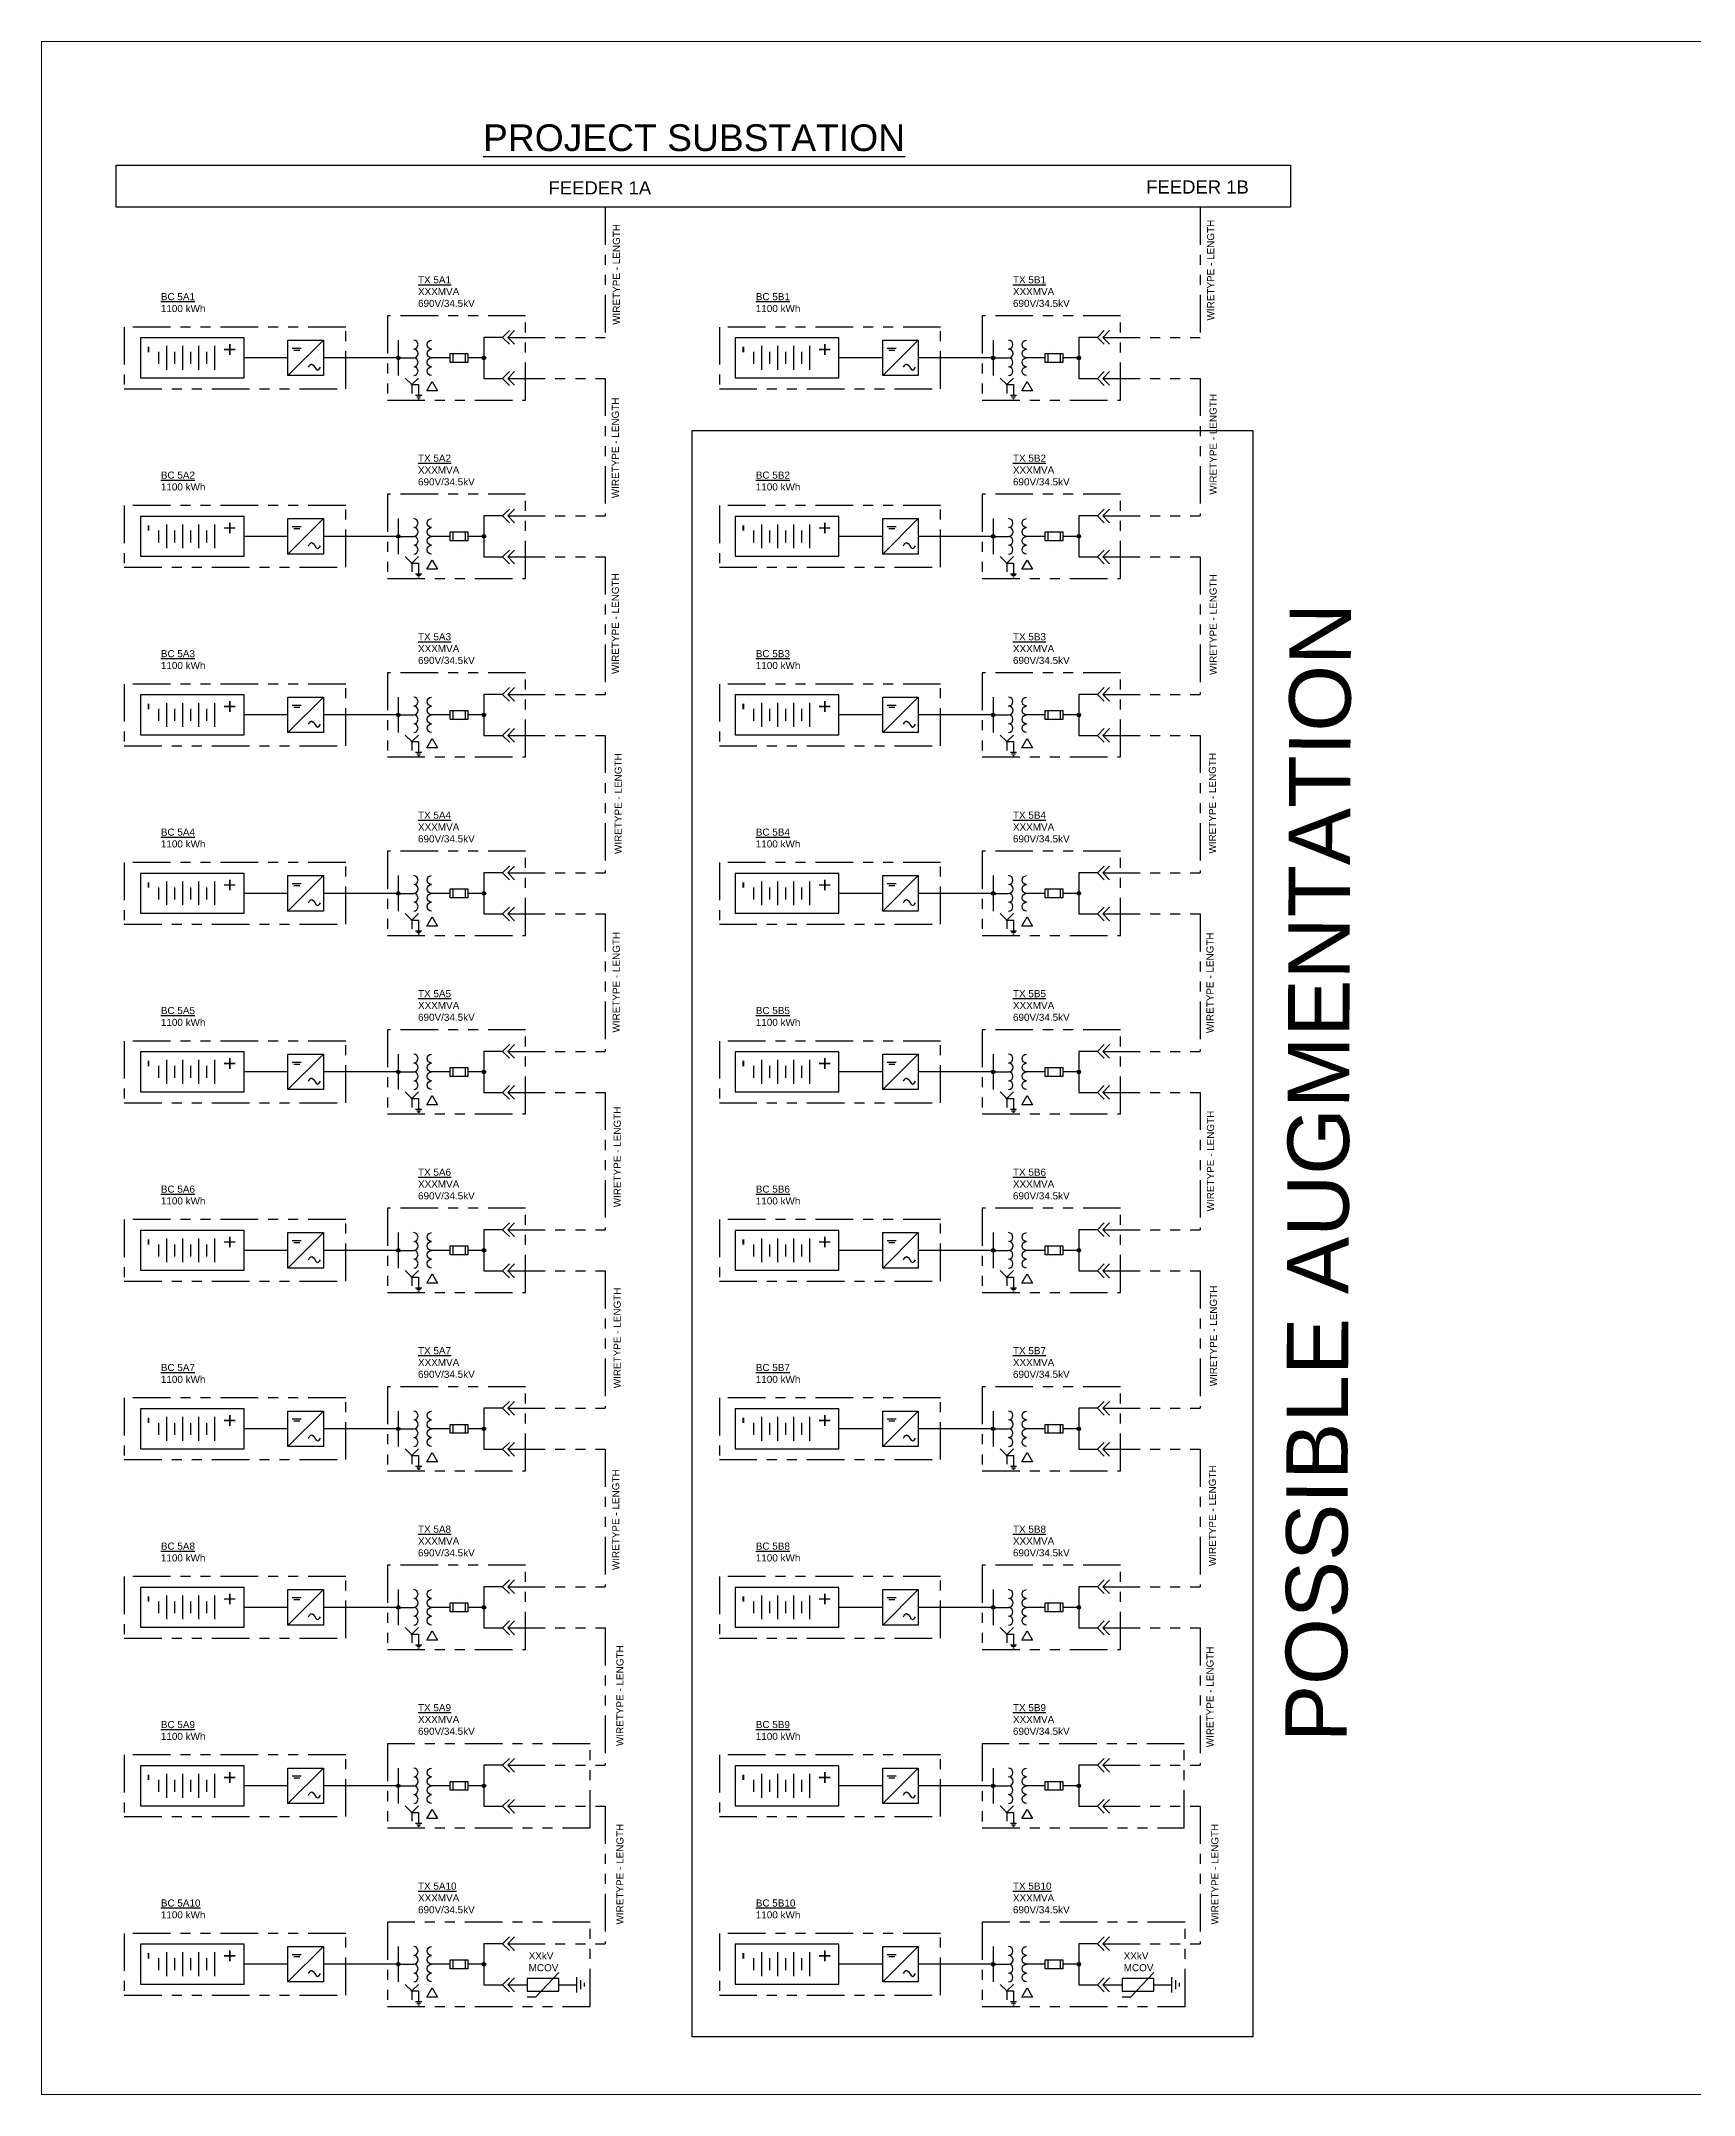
# Paper-space layout 'BESS SLD pg 3' of a CAD drawing. Extents: x -11.8 to 21.2, y -7 to 13.5.
# Drawn here: x -11.81 to 4.7, y -7 to 13.51 of the extents above; entities that cross this region are included whole.
import ezdxf
from ezdxf.enums import TextEntityAlignment as Align

# ---------------------------------------------------------------- set-up
doc = ezdxf.new("R2010")
doc.units = 0
doc.header["$MEASUREMENT"] = 0
doc.linetypes.add('PHANTOM4', pattern=[0.6875, 0.3125, 0.0625, -0.0625, 0.0625, -0.0625, 0.0625, -0.0625])
for name, color, linetype in [('E-HVMV-EQUP', 91, 'Continuous'), ('E-LV-EQUP', 211, 'Continuous'), ('E-OL-CDCTR', 31, 'Continuous'), ('E-OL-EQUP', 91, 'Continuous'), ('E-SYMB', 1, 'Continuous'), ('G-ANNO-TEXT', 1, 'Continuous'), ('G-ANNO-TTBL', 1, 'Continuous')]:
    doc.layers.add(name, color=color, linetype=linetype)
doc.styles.add('NEI-A', font='arial.ttf')
doc.styles.get("Standard").update_dxf_attribs({"font": 'arial.ttf'})

# ---------------------------------------------------------------- blocks, each defined once
blk = doc.blocks.new('*U33')
at = {"layer": 'E-LV-EQUP', "color": 0}
for points in [[(-0.075, 0), (0.075, 0)], [(-0.075, -0.1), (0.075, -0.1)], [(-0.0375, -0.05), (0.0375, -0.05)], [(-0.075, -0.2), (0.075, -0.2)], [(-0.0375, -0.15), (0.0375, -0.15)], [(-0.0375, -0.25), (0.0375, -0.25)], [(-0.075, -0.3), (0.075, -0.3)], [(-0.0375, -0.35), (0.0375, -0.35)]]:
    blk.add_lwpolyline(points, dxfattribs=at)
blk = doc.blocks.new('*U82')
blk.add_lwpolyline([(-0.281, 0.413), (0.281, 0.413), (0.281, -1.049), (-0.281, -1.049)], close=True)
at = {"xscale": 2.25, "yscale": 2.25, "zscale": 2.25}
blk.add_blockref('*U33', (0, 0), dxfattribs=at)
at = {"style": 'NEI-A'}
for s, p in [('+', (0.118, 0.216)), ('-', (0.118, -0.909))]:
    blk.add_text(s, height=0.225, dxfattribs=at).set_placement(p, align=Align.MIDDLE_CENTER)
at = {"layer": 'G-ANNO-TEXT', "lineweight": 30, "flags": 104}
blk.add_attdef('1-LINE_BESS_INFORMATION', text='', height=0.225, dxfattribs=at).set_placement((0.394, -0.337), align=Align.MIDDLE_LEFT)
blk = doc.blocks.new('CONNECTION')
h = blk.add_hatch(color=0)
edge = h.paths.add_edge_path()
edge.add_arc((0, 0), 0.025, 0, 360)
at = {"color": 0}
blk.add_circle((0, 0), 0.025, dxfattribs=at)
blk = doc.blocks.new('1-LINE - FUSE')
at = {"layer": 'Defpoints', "color": 2}
for p, q in [((-0.113, 0.125), (-0.113, 0.125)), ((0.113, 0.125), (0.113, 0.125))]:
    blk.add_line(p, q, dxfattribs=at)
at = {"layer": 'E-HVMV-EQUP', "color": 0}
for p, q in [((-0.062, 0.212), (0.063, 0.212)), ((-0.062, 0.038), (0.063, 0.038))]:
    blk.add_line(p, q, dxfattribs=at)
blk.add_lwpolyline([(0.063, 0), (-0.062, 0), (-0.062, 0.25), (0.063, 0.25)], close=True, dxfattribs=at)
blk = doc.blocks.new('*U57')
at = {"layer": 'E-HVMV-EQUP', "color": 0}
for points in [[(0.25, 0, -0.96927), (0.125, 0, -0.96927), (0, 0, -0.987011), (-0.125, 0, -0.96927), (-0.25, 0)], [(0.25, -0.25, 0.96927), (0.125, -0.25, 0.96927), (0, -0.25, 0.987011), (-0.125, -0.25, 0.96927), (-0.25, -0.25)]]:
    blk.add_lwpolyline(points, format="xyb", dxfattribs=at)
blk = doc.blocks.new('*U51')
at = {"layer": 'G-ANNO-TEXT'}
blk.add_lwpolyline([(0.075, 0.13), (0.15, 0), (0, 0)], close=True, dxfattribs=at)
blk = doc.blocks.new('SCHEMATIC - CONNECTION DOT')
h = blk.add_hatch(color=0)
edge = h.paths.add_edge_path()
edge.add_arc((0, 0), 0.025, 0, 360)
at = {"color": 0}
blk.add_circle((0, 0), 0.025, dxfattribs=at)
blk = doc.blocks.new('*U47')
at = {"color": 0}
for points in [[(0, 0), (0, -0.204)], [(-0.06, -0.204), (0.06, -0.204)], [(-0.036, -0.234), (0.036, -0.234)], [(-0.015, -0.263), (0.015, -0.263)]]:
    blk.add_lwpolyline(points, dxfattribs=at)
blk = doc.blocks.new('*U56')
at = {"layer": 'G-ANNO-TEXT'}
for q in [(0.093, 0.093), (0.094, 0)]:
    blk.add_line((0, 0), q, dxfattribs=at)
blk.add_lwpolyline([(-0.093, 0.093), (0, 0), (0, -0.124)], dxfattribs=at)
blk.add_circle((0, 0), 0.00678, dxfattribs=at)
at = {"layer": 'G-ANNO-TEXT', "xscale": 0.7346515356066922, "yscale": 0.7346515356066922, "zscale": 0.7346515356066922}
blk.add_blockref('*U47', (0.094, 0), dxfattribs=at)
blk = doc.blocks.new('*U81')
at = {"color": 0}
for p, q in [((-0.25, -0.5), (0.25, 0)), ((-0.188, -0.111), (-0.062, -0.111)), ((-0.168, -0.139), (-0.082, -0.139))]:
    blk.add_line(p, q, dxfattribs=at)
blk.add_lwpolyline([(0.25, -0.5), (-0.25, -0.5), (-0.25, 0), (0.25, 0)], close=True, dxfattribs=at)
blk.add_spline([(0.039, -0.382), (0.085, -0.336), (0.172, -0.422), (0.211, -0.382)], degree=3, dxfattribs=at)
blk = doc.blocks.new('*U30')
at = {"color": 0}
for points in [[(0, 0), (0, -0.144)], [(-0.06, -0.144), (0.06, -0.144)], [(-0.036, -0.174), (0.036, -0.174)], [(-0.015, -0.203), (0.015, -0.203)]]:
    blk.add_lwpolyline(points, dxfattribs=at)
blk = doc.blocks.new('*U53')
at = {"color": 0}
for p in [(0, 0), (0.25, 0)]:
    blk.add_point(p, dxfattribs=at)
at = {"layer": 'Defpoints', "color": 2}
for p, q in [((0.226, 0.146), (0.226, 0.146)), ((0.226, -0.146), (0.226, -0.146)), ((0.503, 0), (0.503, 0))]:
    blk.add_line(p, q, dxfattribs=at)
at = {"layer": 'E-HVMV-EQUP', "color": 0}
blk.add_lwpolyline([(0, -0.096), (0.069, -0.096), (0.25, 0.096)], dxfattribs=at)
blk.add_lwpolyline([(0, 0.05), (0, -0.05), (0.25, -0.05), (0.25, 0.05)], close=True, dxfattribs=at)
at = {"rotation": 90.00000000000077}
blk.add_blockref('*U30', (0.25, 0), dxfattribs=at)

psp = doc.layouts.new('BESS SLD pg 3')

# ---------------------------------------------------------------- linework, layer by layer
at = {"color": 240, "true_color": 0xed1f24}
for points in [[(-11.054, 12.265), (0.671, 12.265), (0.671, 11.845), (-11.054, 11.845)], [(-5.302, 9.615), (0.295, 9.615), (0.295, -6.426), (-5.302, -6.426)]]:
    psp.add_lwpolyline(points, close=True, dxfattribs=at)
at = {"layer": 'E-OL-CDCTR'}
for p, q in [((-8.238, 10.518), (-8.238, 10.164)), ((-2.297, 10.518), (-2.297, 10.164)), ((-8.238, 10.341), (-8.986, 10.341)), ((-8.238, 10.341), (-8.084, 10.341)), ((-7.383, 10.341), (-7.544, 10.341)), ((-2.297, 10.341), (-3.045, 10.341)), ((-2.297, 10.341), (-2.143, 10.341)), ((-1.442, 10.341), (-1.602, 10.341)), ((-8.238, 8.736), (-8.238, 8.382)), ((-2.297, 8.736), (-2.297, 8.382)), ((-8.238, 8.559), (-8.986, 8.559)), ((-8.238, 8.559), (-8.084, 8.559)), ((-7.383, 8.559), (-7.544, 8.559)), ((-2.297, 8.559), (-3.045, 8.559)), ((-2.297, 8.559), (-2.143, 8.559)), ((-1.442, 8.559), (-1.602, 8.559)), ((-8.238, 6.776), (-8.986, 6.776)), ((-8.238, 6.953), (-8.238, 6.599)), ((-8.238, 6.776), (-8.084, 6.776)), ((-7.383, 6.776), (-7.544, 6.776)), ((-2.297, 6.776), (-3.045, 6.776)), ((-2.297, 6.953), (-2.297, 6.599)), ((-2.297, 6.776), (-2.143, 6.776)), ((-1.442, 6.776), (-1.602, 6.776)), ((-8.238, 5.171), (-8.238, 4.817)), ((-2.297, 5.171), (-2.297, 4.817)), ((-8.238, 4.994), (-8.986, 4.994)), ((-8.238, 4.994), (-8.084, 4.994)), ((-7.383, 4.994), (-7.544, 4.994)), ((-2.297, 4.994), (-3.045, 4.994)), ((-2.297, 4.994), (-2.143, 4.994)), ((-1.442, 4.994), (-1.602, 4.994)), ((-8.238, 3.388), (-8.238, 3.034)), ((-2.297, 3.388), (-2.297, 3.034)), ((-8.238, 3.211), (-8.986, 3.211)), ((-8.238, 3.211), (-8.084, 3.211)), ((-7.383, 3.211), (-7.544, 3.211)), ((-2.297, 3.211), (-3.045, 3.211)), ((-2.297, 3.211), (-2.143, 3.211)), ((-1.442, 3.211), (-1.602, 3.211)), ((-8.238, 1.606), (-8.238, 1.252)), ((-2.297, 1.606), (-2.297, 1.252)), ((-8.238, 1.429), (-8.986, 1.429)), ((-8.238, 1.429), (-8.084, 1.429)), ((-7.383, 1.429), (-7.544, 1.429)), ((-2.297, 1.429), (-3.045, 1.429)), ((-2.297, 1.429), (-2.143, 1.429)), ((-1.442, 1.429), (-1.602, 1.429)), ((-8.238, -0.176), (-8.238, -0.53)), ((-2.297, -0.176), (-2.297, -0.53)), ((-8.238, -0.353), (-8.986, -0.353)), ((-8.238, -0.353), (-8.084, -0.353)), ((-7.383, -0.353), (-7.544, -0.353)), ((-2.297, -0.353), (-3.045, -0.353)), ((-2.297, -0.353), (-2.143, -0.353)), ((-1.442, -0.353), (-1.602, -0.353)), ((-8.238, -1.959), (-8.238, -2.313)), ((-2.297, -1.959), (-2.297, -2.313)), ((-8.238, -2.136), (-8.986, -2.136)), ((-8.238, -2.136), (-8.084, -2.136)), ((-7.383, -2.136), (-7.544, -2.136)), ((-2.297, -2.136), (-3.045, -2.136)), ((-2.297, -2.136), (-2.143, -2.136)), ((-1.442, -2.136), (-1.602, -2.136)), ((-8.238, -3.741), (-8.238, -4.095)), ((-2.297, -3.741), (-2.297, -4.095)), ((-8.238, -3.918), (-8.986, -3.918)), ((-8.238, -3.918), (-8.084, -3.918)), ((-7.383, -3.918), (-7.544, -3.918)), ((-2.297, -3.918), (-3.045, -3.918)), ((-2.297, -3.918), (-2.143, -3.918)), ((-1.442, -3.918), (-1.602, -3.918)), ((-8.238, -5.523), (-8.238, -5.877)), ((-2.297, -5.523), (-2.297, -5.877)), ((-8.238, -5.7), (-8.986, -5.7)), ((-8.238, -5.7), (-8.084, -5.7)), ((-7.383, -5.7), (-7.544, -5.7)), ((-2.297, -5.7), (-3.045, -5.7)), ((-2.297, -5.7), (-2.143, -5.7)), ((-1.442, -5.7), (-1.602, -5.7))]:
    psp.add_line(p, q, dxfattribs=at)
for points in [[(-7.197, 10.546), (-7.383, 10.546), (-7.383, 10.136), (-7.197, 10.136)], [(-7.129, 10.614), (-7.197, 10.546), (-7.129, 10.477)], [(-7.077, 10.614), (-7.145, 10.546), (-7.077, 10.478)], [(-1.256, 10.546), (-1.442, 10.546), (-1.442, 10.136), (-1.256, 10.136)], [(-1.188, 10.614), (-1.256, 10.546), (-1.188, 10.477)], [(-1.136, 10.614), (-1.204, 10.546), (-1.136, 10.478)], [(-7.721, 10.341), (-7.907, 10.341)], [(-1.779, 10.341), (-1.966, 10.341)], [(-7.129, 10.204), (-7.197, 10.136), (-7.129, 10.067)], [(-7.077, 10.204), (-7.145, 10.136), (-7.077, 10.068)], [(-1.188, 10.204), (-1.256, 10.136), (-1.188, 10.067)], [(-1.136, 10.204), (-1.204, 10.136), (-1.136, 10.068)], [(-7.129, 8.832), (-7.197, 8.763), (-7.129, 8.695)], [(-7.077, 8.832), (-7.145, 8.763), (-7.077, 8.695)], [(-1.188, 8.832), (-1.256, 8.763), (-1.188, 8.695)], [(-1.136, 8.832), (-1.204, 8.763), (-1.136, 8.695)], [(-7.197, 8.763), (-7.383, 8.763), (-7.383, 8.354), (-7.197, 8.354)], [(-1.256, 8.763), (-1.442, 8.763), (-1.442, 8.354), (-1.256, 8.354)], [(-7.721, 8.559), (-7.907, 8.559)], [(-7.129, 8.422), (-7.197, 8.354), (-7.129, 8.285)], [(-7.077, 8.422), (-7.145, 8.354), (-7.077, 8.285)], [(-1.779, 8.559), (-1.966, 8.559)], [(-1.188, 8.422), (-1.256, 8.354), (-1.188, 8.285)], [(-1.136, 8.422), (-1.204, 8.354), (-1.136, 8.285)], [(-7.197, 6.981), (-7.383, 6.981), (-7.383, 6.571), (-7.197, 6.571)], [(-7.129, 7.05), (-7.197, 6.981), (-7.129, 6.913)], [(-7.077, 7.05), (-7.145, 6.981), (-7.077, 6.913)], [(-1.256, 6.981), (-1.442, 6.981), (-1.442, 6.571), (-1.256, 6.571)], [(-1.188, 7.05), (-1.256, 6.981), (-1.188, 6.913)], [(-1.136, 7.05), (-1.204, 6.981), (-1.136, 6.913)], [(-7.721, 6.776), (-7.907, 6.776)], [(-1.779, 6.776), (-1.966, 6.776)], [(-7.129, 6.64), (-7.197, 6.571), (-7.129, 6.503)], [(-7.077, 6.64), (-7.145, 6.571), (-7.077, 6.503)], [(-1.188, 6.64), (-1.256, 6.571), (-1.188, 6.503)], [(-1.136, 6.64), (-1.204, 6.571), (-1.136, 6.503)], [(-7.197, 5.199), (-7.383, 5.199), (-7.383, 4.789), (-7.197, 4.789)], [(-7.129, 5.267), (-7.197, 5.199), (-7.129, 5.13)], [(-7.077, 5.267), (-7.145, 5.199), (-7.077, 5.13)], [(-1.256, 5.199), (-1.442, 5.199), (-1.442, 4.789), (-1.256, 4.789)], [(-1.188, 5.267), (-1.256, 5.199), (-1.188, 5.13)], [(-1.136, 5.267), (-1.204, 5.199), (-1.136, 5.13)], [(-7.721, 4.994), (-7.907, 4.994)], [(-1.779, 4.994), (-1.966, 4.994)], [(-7.129, 4.857), (-7.197, 4.789), (-7.129, 4.72)], [(-7.077, 4.857), (-7.145, 4.789), (-7.077, 4.721)], [(-1.188, 4.857), (-1.256, 4.789), (-1.188, 4.72)], [(-1.136, 4.857), (-1.204, 4.789), (-1.136, 4.721)], [(-7.197, 3.416), (-7.383, 3.416), (-7.383, 3.006), (-7.197, 3.006)], [(-7.129, 3.485), (-7.197, 3.416), (-7.129, 3.348)], [(-7.077, 3.485), (-7.145, 3.416), (-7.077, 3.348)], [(-1.256, 3.416), (-1.442, 3.416), (-1.442, 3.006), (-1.256, 3.006)], [(-1.188, 3.485), (-1.256, 3.416), (-1.188, 3.348)], [(-1.136, 3.485), (-1.204, 3.416), (-1.136, 3.348)], [(-7.721, 3.211), (-7.907, 3.211)], [(-1.779, 3.211), (-1.966, 3.211)], [(-7.129, 3.075), (-7.197, 3.006), (-7.129, 2.938)], [(-7.077, 3.075), (-7.145, 3.006), (-7.077, 2.938)], [(-1.188, 3.075), (-1.256, 3.006), (-1.188, 2.938)], [(-1.136, 3.075), (-1.204, 3.006), (-1.136, 2.938)], [(-7.129, 1.703), (-7.197, 1.634), (-7.129, 1.566)], [(-7.077, 1.703), (-7.145, 1.634), (-7.077, 1.566)], [(-1.188, 1.703), (-1.256, 1.634), (-1.188, 1.566)], [(-1.136, 1.703), (-1.204, 1.634), (-1.136, 1.566)], [(-7.197, 1.634), (-7.383, 1.634), (-7.383, 1.224), (-7.197, 1.224)], [(-1.256, 1.634), (-1.442, 1.634), (-1.442, 1.224), (-1.256, 1.224)], [(-7.721, 1.429), (-7.907, 1.429)], [(-7.129, 1.293), (-7.197, 1.224), (-7.129, 1.156)], [(-7.077, 1.293), (-7.145, 1.224), (-7.077, 1.156)], [(-1.779, 1.429), (-1.966, 1.429)], [(-1.188, 1.293), (-1.256, 1.224), (-1.188, 1.156)], [(-1.136, 1.293), (-1.204, 1.224), (-1.136, 1.156)], [(-7.197, -0.148), (-7.383, -0.148), (-7.383, -0.558), (-7.197, -0.558)], [(-7.129, -0.08), (-7.197, -0.148), (-7.129, -0.217)], [(-7.077, -0.08), (-7.145, -0.148), (-7.077, -0.217)], [(-1.256, -0.148), (-1.442, -0.148), (-1.442, -0.558), (-1.256, -0.558)], [(-1.188, -0.08), (-1.256, -0.148), (-1.188, -0.217)], [(-1.136, -0.08), (-1.204, -0.148), (-1.136, -0.217)], [(-7.721, -0.353), (-7.907, -0.353)], [(-1.779, -0.353), (-1.966, -0.353)], [(-7.129, -0.49), (-7.197, -0.558), (-7.129, -0.627)], [(-7.077, -0.49), (-7.145, -0.558), (-7.077, -0.627)], [(-1.188, -0.49), (-1.256, -0.558), (-1.188, -0.627)], [(-1.136, -0.49), (-1.204, -0.558), (-1.136, -0.627)], [(-7.197, -1.931), (-7.383, -1.931), (-7.383, -2.341), (-7.197, -2.341)], [(-7.129, -1.862), (-7.197, -1.931), (-7.129, -1.999)], [(-7.077, -1.862), (-7.145, -1.931), (-7.077, -1.999)], [(-1.256, -1.931), (-1.442, -1.931), (-1.442, -2.341), (-1.256, -2.341)], [(-1.188, -1.862), (-1.256, -1.931), (-1.188, -1.999)], [(-1.136, -1.862), (-1.204, -1.931), (-1.136, -1.999)], [(-7.721, -2.136), (-7.907, -2.136)], [(-1.779, -2.136), (-1.966, -2.136)], [(-7.129, -2.272), (-7.197, -2.341), (-7.129, -2.409)], [(-7.077, -2.272), (-7.145, -2.341), (-7.077, -2.409)], [(-1.188, -2.272), (-1.256, -2.341), (-1.188, -2.409)], [(-1.136, -2.272), (-1.204, -2.341), (-1.136, -2.409)], [(-7.129, -3.645), (-7.197, -3.713), (-7.129, -3.782)], [(-7.077, -3.645), (-7.145, -3.713), (-7.077, -3.781)], [(-1.188, -3.645), (-1.256, -3.713), (-1.188, -3.782)], [(-1.136, -3.645), (-1.204, -3.713), (-1.136, -3.781)], [(-7.197, -3.713), (-7.383, -3.713), (-7.383, -4.123), (-7.197, -4.123)], [(-1.256, -3.713), (-1.442, -3.713), (-1.442, -4.123), (-1.256, -4.123)], [(-7.721, -3.918), (-7.907, -3.918)], [(-7.129, -4.054), (-7.197, -4.123), (-7.129, -4.191)], [(-7.077, -4.054), (-7.145, -4.123), (-7.077, -4.191)], [(-1.779, -3.918), (-1.966, -3.918)], [(-1.188, -4.054), (-1.256, -4.123), (-1.188, -4.191)], [(-1.136, -4.054), (-1.204, -4.123), (-1.136, -4.191)], [(-7.197, -5.495), (-7.383, -5.495), (-7.383, -5.905), (-7.197, -5.905)], [(-7.129, -5.427), (-7.197, -5.495), (-7.129, -5.564)], [(-7.077, -5.427), (-7.145, -5.495), (-7.077, -5.564)], [(-1.256, -5.495), (-1.442, -5.495), (-1.442, -5.905), (-1.256, -5.905)], [(-1.188, -5.427), (-1.256, -5.495), (-1.188, -5.564)], [(-1.136, -5.427), (-1.204, -5.495), (-1.136, -5.564)], [(-7.721, -5.7), (-7.907, -5.7)], [(-1.779, -5.7), (-1.966, -5.7)], [(-7.129, -5.837), (-7.197, -5.905), (-7.129, -5.974)], [(-7.077, -5.837), (-7.145, -5.905), (-7.077, -5.974)], [(-1.188, -5.837), (-1.256, -5.905), (-1.188, -5.974)], [(-1.136, -5.837), (-1.204, -5.905), (-1.136, -5.974)]]:
    psp.add_lwpolyline(points, dxfattribs=at)
at = {"layer": 'E-OL-EQUP', "linetype": 'PHANTOM4'}
for p, q in [((-6.173, 11.845), (-6.173, 10.546)), ((-0.232, 11.845), (-0.232, 10.546)), ((-7.145, 10.546), (-6.173, 10.546)), ((-1.204, 10.546), (-0.232, 10.546)), ((-7.145, 10.136), (-6.173, 10.136)), ((-6.173, 10.136), (-6.173, 8.763)), ((-1.204, 10.136), (-0.232, 10.136)), ((-0.232, 10.136), (-0.232, 8.763)), ((-7.145, 8.763), (-6.173, 8.763)), ((-1.204, 8.763), (-0.232, 8.763)), ((-7.145, 8.354), (-6.173, 8.354)), ((-6.173, 8.354), (-6.173, 6.981)), ((-1.204, 8.354), (-0.232, 8.354)), ((-0.232, 8.354), (-0.232, 6.981)), ((-7.145, 6.981), (-6.173, 6.981)), ((-1.204, 6.981), (-0.232, 6.981)), ((-7.145, 6.571), (-6.173, 6.571)), ((-6.173, 6.571), (-6.173, 5.199)), ((-1.204, 6.571), (-0.232, 6.571)), ((-0.232, 6.571), (-0.232, 5.199)), ((-7.145, 5.199), (-6.173, 5.199)), ((-1.204, 5.199), (-0.232, 5.199)), ((-7.145, 4.789), (-6.173, 4.789)), ((-6.173, 4.789), (-6.173, 3.416)), ((-1.204, 4.789), (-0.232, 4.789)), ((-0.232, 4.789), (-0.232, 3.416)), ((-7.145, 3.416), (-6.173, 3.416)), ((-1.204, 3.416), (-0.232, 3.416)), ((-7.145, 3.006), (-6.173, 3.006)), ((-6.173, 3.006), (-6.173, 1.634)), ((-1.204, 3.006), (-0.232, 3.006)), ((-0.232, 3.006), (-0.232, 1.634)), ((-7.145, 1.634), (-6.173, 1.634)), ((-1.204, 1.634), (-0.232, 1.634)), ((-7.145, 1.224), (-6.173, 1.224)), ((-6.173, 1.224), (-6.173, -0.148)), ((-1.204, 1.224), (-0.232, 1.224)), ((-0.232, 1.224), (-0.232, -0.148)), ((-7.145, -0.148), (-6.173, -0.148)), ((-1.204, -0.148), (-0.232, -0.148)), ((-7.145, -0.558), (-6.173, -0.558)), ((-6.173, -0.558), (-6.173, -1.931)), ((-1.204, -0.558), (-0.232, -0.558)), ((-0.232, -0.558), (-0.232, -1.931)), ((-7.145, -1.931), (-6.173, -1.931)), ((-1.204, -1.931), (-0.232, -1.931)), ((-7.145, -2.341), (-6.173, -2.341)), ((-6.173, -2.341), (-6.173, -3.713)), ((-1.204, -2.341), (-0.232, -2.341)), ((-0.232, -2.341), (-0.232, -3.713)), ((-7.145, -3.713), (-6.173, -3.713)), ((-1.204, -3.713), (-0.232, -3.713)), ((-7.145, -4.123), (-6.173, -4.123)), ((-6.173, -4.123), (-6.173, -5.495)), ((-1.204, -4.123), (-0.232, -4.123)), ((-0.232, -4.123), (-0.232, -5.495)), ((-7.145, -5.495), (-6.173, -5.495)), ((-1.204, -5.495), (-0.232, -5.495)), ((-7.145, -5.905), (-6.95, -5.905)), ((-1.204, -5.905), (-1.009, -5.905))]:
    psp.add_line(p, q, dxfattribs=at)
at = {"layer": 'E-OL-EQUP'}
for p, q in [((-9.34, 10.341), (-9.778, 10.341)), ((-3.399, 10.341), (-3.837, 10.341)), ((-9.34, 8.559), (-9.778, 8.559)), ((-3.399, 8.559), (-3.837, 8.559)), ((-9.34, 6.776), (-9.778, 6.776)), ((-3.399, 6.776), (-3.837, 6.776)), ((-9.34, 4.994), (-9.778, 4.994)), ((-3.399, 4.994), (-3.837, 4.994)), ((-9.34, 3.211), (-9.778, 3.211)), ((-3.399, 3.211), (-3.837, 3.211)), ((-9.34, 1.429), (-9.778, 1.429)), ((-3.399, 1.429), (-3.837, 1.429)), ((-9.34, -0.353), (-9.778, -0.353)), ((-3.399, -0.353), (-3.837, -0.353)), ((-9.34, -2.136), (-9.778, -2.136)), ((-3.399, -2.136), (-3.837, -2.136)), ((-9.34, -3.918), (-9.778, -3.918)), ((-3.399, -3.918), (-3.837, -3.918)), ((-9.34, -5.7), (-9.778, -5.7)), ((-3.399, -5.7), (-3.837, -5.7))]:
    psp.add_line(p, q, dxfattribs=at)
at = {"layer": 'E-OL-EQUP', "linetype": 'PHANTOM4'}
for points in [[(-8.347, 10.761), (-8.347, 9.92), (-6.966, 9.92), (-6.966, 10.761)], [(-2.406, 10.761), (-2.406, 9.92), (-1.025, 9.92), (-1.025, 10.761)], [(-10.974, 10.649), (-10.974, 10.033), (-8.763, 10.033), (-8.763, 10.649)], [(-5.032, 10.649), (-5.032, 10.033), (-2.822, 10.033), (-2.822, 10.649)], [(-10.974, 8.867), (-10.974, 8.251), (-8.763, 8.251), (-8.763, 8.867)], [(-8.347, 8.979), (-8.347, 8.138), (-6.966, 8.138), (-6.966, 8.979)], [(-5.032, 8.867), (-5.032, 8.251), (-2.822, 8.251), (-2.822, 8.867)], [(-2.406, 8.979), (-2.406, 8.138), (-1.025, 8.138), (-1.025, 8.979)], [(-8.347, 7.197), (-8.347, 6.356), (-6.966, 6.356), (-6.966, 7.197)], [(-2.406, 7.197), (-2.406, 6.356), (-1.025, 6.356), (-1.025, 7.197)], [(-10.974, 7.084), (-10.974, 6.468), (-8.763, 6.468), (-8.763, 7.084)], [(-5.032, 7.084), (-5.032, 6.468), (-2.822, 6.468), (-2.822, 7.084)], [(-8.347, 5.414), (-8.347, 4.573), (-6.966, 4.573), (-6.966, 5.414)], [(-2.406, 5.414), (-2.406, 4.573), (-1.025, 4.573), (-1.025, 5.414)], [(-10.974, 5.302), (-10.974, 4.686), (-8.763, 4.686), (-8.763, 5.302)], [(-5.032, 5.302), (-5.032, 4.686), (-2.822, 4.686), (-2.822, 5.302)], [(-10.974, 3.519), (-10.974, 2.903), (-8.763, 2.903), (-8.763, 3.519)], [(-8.347, 3.632), (-8.347, 2.791), (-6.966, 2.791), (-6.966, 3.632)], [(-5.032, 3.519), (-5.032, 2.903), (-2.822, 2.903), (-2.822, 3.519)], [(-2.406, 3.632), (-2.406, 2.791), (-1.025, 2.791), (-1.025, 3.632)], [(-8.347, 1.85), (-8.347, 1.009), (-6.966, 1.009), (-6.966, 1.85)], [(-2.406, 1.85), (-2.406, 1.009), (-1.025, 1.009), (-1.025, 1.85)], [(-10.974, 1.737), (-10.974, 1.121), (-8.763, 1.121), (-8.763, 1.737)], [(-5.032, 1.737), (-5.032, 1.121), (-2.822, 1.121), (-2.822, 1.737)], [(-8.347, 0.067), (-8.347, -0.774), (-6.966, -0.774), (-6.966, 0.067)], [(-2.406, 0.067), (-2.406, -0.774), (-1.025, -0.774), (-1.025, 0.067)], [(-10.974, -0.045), (-10.974, -0.661), (-8.763, -0.661), (-8.763, -0.045)], [(-5.032, -0.045), (-5.032, -0.661), (-2.822, -0.661), (-2.822, -0.045)], [(-10.974, -1.828), (-10.974, -2.444), (-8.763, -2.444), (-8.763, -1.828)], [(-8.347, -1.715), (-8.347, -2.556), (-6.966, -2.556), (-6.966, -1.715)], [(-5.032, -1.828), (-5.032, -2.444), (-2.822, -2.444), (-2.822, -1.828)], [(-2.406, -1.715), (-2.406, -2.556), (-1.025, -2.556), (-1.025, -1.715)], [(-10.974, -3.61), (-10.974, -4.226), (-8.763, -4.226), (-8.763, -3.61)], [(-8.347, -3.498), (-8.347, -4.338), (-6.323, -4.338), (-6.323, -3.498)], [(-5.032, -3.61), (-5.032, -4.226), (-2.822, -4.226), (-2.822, -3.61)], [(-2.406, -3.498), (-2.406, -4.338), (-0.389, -4.338), (-0.389, -3.498)], [(-8.347, -5.28), (-8.347, -6.121), (-6.323, -6.121), (-6.323, -5.28)], [(-2.406, -5.28), (-2.406, -6.121), (-0.381, -6.121), (-0.381, -5.28)], [(-10.974, -5.392), (-10.974, -6.008), (-8.763, -6.008), (-8.763, -5.392)], [(-5.032, -5.392), (-5.032, -6.008), (-2.822, -6.008), (-2.822, -5.392)]]:
    psp.add_lwpolyline(points, close=True, dxfattribs=at)
at = {"layer": 'G-ANNO-TTBL', "color": 7, "const_width": 0.01}
psp.add_lwpolyline([(-11.8, 13.5), (21.2, 13.5), (21.2, -7), (-11.8, -7)], close=True, dxfattribs=at)

# ---------------------------------------------------------------- block references
at = {"layer": 'E-OL-CDCTR', "xscale": 0.7080879103784126, "yscale": 0.7080879103784126, "zscale": 0.7080879103784126}
for p in [(-8.238, 10.341), (-2.297, 10.341), (-8.238, 8.559), (-2.297, 8.559), (-8.238, 6.776), (-2.297, 6.776), (-8.238, 4.994), (-2.297, 4.994), (-8.238, 3.211), (-2.297, 3.211), (-8.238, 1.429), (-2.297, 1.429), (-8.238, -0.353), (-2.297, -0.353), (-8.238, -2.136), (-2.297, -2.136), (-8.238, -3.918), (-2.297, -3.918), (-8.238, -5.7), (-2.297, -5.7)]:
    psp.add_blockref('SCHEMATIC - CONNECTION DOT', p, dxfattribs=at)
at = {"layer": 'E-OL-CDCTR', "xscale": 0.7080879103784126, "yscale": 0.7080879103784126, "zscale": 0.7080879103784126, "rotation": 270}
for p in [(-7.383, 10.341), (-1.442, 10.341), (-7.383, 8.559), (-1.442, 8.559), (-7.383, 6.776), (-1.442, 6.776), (-7.383, 4.994), (-1.442, 4.994), (-7.383, 3.211), (-1.442, 3.211), (-7.383, 1.429), (-1.442, 1.429), (-7.383, -0.353), (-1.442, -0.353), (-7.383, -2.136), (-1.442, -2.136), (-7.383, -3.918), (-1.442, -3.918), (-7.383, -5.7), (-1.442, -5.7)]:
    psp.add_blockref('CONNECTION', p, dxfattribs=at)
at = {"layer": 'E-OL-EQUP', "yscale": 0.7080879103784126, "zscale": 0.7080879103784126, "rotation": 270}
for name, p, xscale in [('*U82', (-10.071, 10.341), -0.7080879103784126), ('*U57', (-7.907, 10.341), 0.7080879103784126), ('*U82', (-4.13, 10.341), -0.7080879103784126), ('*U57', (-1.966, 10.341), 0.7080879103784126), ('1-LINE - FUSE', (-7.721, 10.341), 0.7080879103784126), ('1-LINE - FUSE', (-1.779, 10.341), 0.7080879103784126), ('*U82', (-10.071, 8.559), -0.7080879103784126), ('*U57', (-7.907, 8.559), 0.7080879103784126), ('1-LINE - FUSE', (-7.721, 8.559), 0.7080879103784126), ('*U82', (-4.13, 8.559), -0.7080879103784126), ('*U57', (-1.966, 8.559), 0.7080879103784126), ('1-LINE - FUSE', (-1.779, 8.559), 0.7080879103784126), ('*U82', (-10.071, 6.776), -0.7080879103784126), ('*U82', (-4.13, 6.776), -0.7080879103784126), ('*U57', (-7.907, 6.776), 0.7080879103784126), ('1-LINE - FUSE', (-7.721, 6.776), 0.7080879103784126), ('*U57', (-1.966, 6.776), 0.7080879103784126), ('1-LINE - FUSE', (-1.779, 6.776), 0.7080879103784126), ('*U82', (-10.071, 4.994), -0.7080879103784126), ('*U57', (-7.907, 4.994), 0.7080879103784126), ('*U82', (-4.13, 4.994), -0.7080879103784126), ('*U57', (-1.966, 4.994), 0.7080879103784126), ('1-LINE - FUSE', (-7.721, 4.994), 0.7080879103784126), ('1-LINE - FUSE', (-1.779, 4.994), 0.7080879103784126), ('*U82', (-10.071, 3.211), -0.7080879103784126), ('*U57', (-7.907, 3.211), 0.7080879103784126), ('1-LINE - FUSE', (-7.721, 3.211), 0.7080879103784126), ('*U82', (-4.13, 3.211), -0.7080879103784126), ('*U57', (-1.966, 3.211), 0.7080879103784126), ('1-LINE - FUSE', (-1.779, 3.211), 0.7080879103784126), ('*U82', (-10.071, 1.429), -0.7080879103784126), ('*U57', (-7.907, 1.429), 0.7080879103784126), ('1-LINE - FUSE', (-7.721, 1.429), 0.7080879103784126), ('*U82', (-4.13, 1.429), -0.7080879103784126), ('*U57', (-1.966, 1.429), 0.7080879103784126), ('1-LINE - FUSE', (-1.779, 1.429), 0.7080879103784126), ('*U82', (-10.071, -0.353), -0.7080879103784126), ('*U57', (-7.907, -0.353), 0.7080879103784126), ('*U82', (-4.13, -0.353), -0.7080879103784126), ('*U57', (-1.966, -0.353), 0.7080879103784126), ('1-LINE - FUSE', (-7.721, -0.353), 0.7080879103784126), ('1-LINE - FUSE', (-1.779, -0.353), 0.7080879103784126), ('*U82', (-10.071, -2.136), -0.7080879103784126), ('*U57', (-7.907, -2.136), 0.7080879103784126), ('*U82', (-4.13, -2.136), -0.7080879103784126), ('*U57', (-1.966, -2.136), 0.7080879103784126), ('1-LINE - FUSE', (-7.721, -2.136), 0.7080879103784126), ('1-LINE - FUSE', (-1.779, -2.136), 0.7080879103784126), ('*U82', (-10.071, -3.918), -0.7080879103784126), ('*U57', (-7.907, -3.918), 0.7080879103784126), ('1-LINE - FUSE', (-7.721, -3.918), 0.7080879103784126), ('*U82', (-4.13, -3.918), -0.7080879103784126), ('*U57', (-1.966, -3.918), 0.7080879103784126), ('1-LINE - FUSE', (-1.779, -3.918), 0.7080879103784126), ('*U82', (-10.071, -5.7), -0.7080879103784126), ('*U57', (-7.907, -5.7), 0.7080879103784126), ('*U82', (-4.13, -5.7), -0.7080879103784126), ('*U57', (-1.966, -5.7), 0.7080879103784126), ('1-LINE - FUSE', (-7.721, -5.7), 0.7080879103784126), ('1-LINE - FUSE', (-1.779, -5.7), 0.7080879103784126)]:
    psp.add_blockref(name, p, dxfattribs=dict(at, xscale=xscale))
at = {"layer": 'E-OL-EQUP'}
for name, p, xscale, yscale, zscale in [('*U81', (-9.163, 10.518), 0.7080879103784126, 0.7080879103784126, 0.7080879103784126), ('*U81', (-3.222, 10.518), 0.7080879103784126, 0.7080879103784126, 0.7080879103784126), ('*U81', (-9.163, 8.736), 0.7080879103784126, 0.7080879103784126, 0.7080879103784126), ('*U81', (-3.222, 8.736), 0.7080879103784126, 0.7080879103784126, 0.7080879103784126), ('*U81', (-9.163, 6.953), 0.7080879103784126, 0.7080879103784126, 0.7080879103784126), ('*U81', (-3.222, 6.953), 0.7080879103784126, 0.7080879103784126, 0.7080879103784126), ('*U81', (-9.163, 5.171), 0.7080879103784126, 0.7080879103784126, 0.7080879103784126), ('*U81', (-3.222, 5.171), 0.7080879103784126, 0.7080879103784126, 0.7080879103784126), ('*U81', (-9.163, 3.388), 0.7080879103784126, 0.7080879103784126, 0.7080879103784126), ('*U81', (-3.222, 3.388), 0.7080879103784126, 0.7080879103784126, 0.7080879103784126), ('*U81', (-9.163, 1.606), 0.7080879103784126, 0.7080879103784126, 0.7080879103784126), ('*U81', (-3.222, 1.606), 0.7080879103784126, 0.7080879103784126, 0.7080879103784126), ('*U81', (-9.163, -0.176), 0.7080879103784126, 0.7080879103784126, 0.7080879103784126), ('*U81', (-3.222, -0.176), 0.7080879103784126, 0.7080879103784126, 0.7080879103784126), ('*U81', (-9.163, -1.959), 0.7080879103784126, 0.7080879103784126, 0.7080879103784126), ('*U81', (-3.222, -1.959), 0.7080879103784126, 0.7080879103784126, 0.7080879103784126), ('*U81', (-9.163, -3.741), 0.7080879103784126, 0.7080879103784126, 0.7080879103784126), ('*U81', (-3.222, -3.741), 0.7080879103784126, 0.7080879103784126, 0.7080879103784126), ('*U81', (-9.163, -5.523), 0.7080879103784126, 0.7080879103784126, 0.7080879103784126), ('*U81', (-3.222, -5.523), 0.7080879103784126, 0.7080879103784126, 0.7080879103784126), ('*U53', (-6.95, -5.905), 1.259633654098997, 1.259633654098997, 1.259633654098997), ('*U53', (-1.009, -5.905), 1.259633654098997, 1.259633654098997, 1.259633654098997)]:
    psp.add_blockref(name, p, dxfattribs=dict(at, xscale=xscale, yscale=yscale, zscale=zscale))
at = {"layer": 'E-SYMB', "xscale": 0.7080879103784126, "yscale": 0.7080879103784126, "zscale": 0.7080879103784126}
for name, p in [('*U56', (-8.102, 10.074)), ('*U51', (-7.953, 10.013)), ('*U56', (-2.161, 10.074)), ('*U51', (-2.012, 10.013)), ('*U56', (-8.102, 8.292)), ('*U51', (-7.953, 8.23)), ('*U56', (-2.161, 8.292)), ('*U51', (-2.012, 8.23)), ('*U56', (-8.102, 6.509)), ('*U56', (-2.161, 6.509)), ('*U51', (-7.953, 6.448)), ('*U51', (-2.012, 6.448)), ('*U56', (-8.102, 4.727)), ('*U51', (-7.953, 4.666)), ('*U56', (-2.161, 4.727)), ('*U51', (-2.012, 4.666)), ('*U56', (-8.102, 2.945)), ('*U51', (-7.953, 2.883)), ('*U56', (-2.161, 2.945)), ('*U51', (-2.012, 2.883)), ('*U56', (-8.102, 1.162)), ('*U51', (-7.953, 1.101)), ('*U56', (-2.161, 1.162)), ('*U51', (-2.012, 1.101)), ('*U56', (-8.102, -0.62)), ('*U51', (-7.953, -0.682)), ('*U56', (-2.161, -0.62)), ('*U51', (-2.012, -0.682)), ('*U56', (-8.102, -2.403)), ('*U51', (-7.953, -2.464)), ('*U56', (-2.161, -2.403)), ('*U51', (-2.012, -2.464)), ('*U56', (-8.102, -4.185)), ('*U51', (-7.953, -4.246)), ('*U56', (-2.161, -4.185)), ('*U51', (-2.012, -4.246)), ('*U56', (-8.102, -5.967)), ('*U51', (-7.953, -6.029)), ('*U56', (-2.161, -5.967)), ('*U51', (-2.012, -6.029))]:
    psp.add_blockref(name, p, dxfattribs=at)

# ---------------------------------------------------------------- texts
at = {"color": 240, "true_color": 0xed1f24, "attachment_point": 1, "style": 'NEI-A'}
for s, width, gutter_width, heights, insert, char_height in [('{\\LPROJECT SUBSTATION}', 7.96899, 2.757, [0], (-7.392, 12.673), 0.26621), ('FEEDER 1A', 1.29414, 2.757, [0], (-6.737, 12.105), 0.1319), ('FEEDER 1B', 1.29414, 2.757, [0], (-0.769, 12.114), 0.1319), ('{\\LTX 5A1}\\PXXXMVA{\\L\\P}690V/34.5kV', 1.00376, 0.74, [0.574], (-8.041, 11.157), 0.07081), ('{\\LTX 5B1}\\PXXXMVA{\\L\\P}690V/34.5kV', 1.00376, 0.74, [0.574], (-2.1, 11.157), 0.07081), ('{\\LBC 5A1\\P}1100 kWh', 1.84586, 0.74, [0], (-10.609, 10.988), 0.0708), ('{\\LBC 5B1\\P}1100 kWh', 1.84586, 0.74, [0], (-4.668, 10.988), 0.0708), ('{\\LTX 5A2}\\PXXXMVA{\\L\\P}690V/34.5kV', 1.00376, 0.74, [0.574], (-8.041, 9.375), 0.07081), ('{\\LTX 5B2}\\PXXXMVA{\\L\\P}690V/34.5kV', 1.00376, 0.74, [0.574], (-2.1, 9.375), 0.07081), ('{\\LBC 5A2\\P}1100 kWh', 1.84586, 0.74, [0], (-10.609, 9.206), 0.0708), ('{\\LBC 5B2\\P}1100 kWh', 1.84586, 0.74, [0], (-4.668, 9.206), 0.0708), ('{\\LTX 5A3}\\PXXXMVA{\\L\\P}690V/34.5kV', 1.00376, 0.74, [0.574], (-8.041, 7.592), 0.07081), ('{\\LTX 5B3}\\PXXXMVA{\\L\\P}690V/34.5kV', 1.00376, 0.74, [0.574], (-2.1, 7.592), 0.07081), ('{\\LBC 5A3\\P}1100 kWh', 1.84586, 0.74, [0], (-10.609, 7.423), 0.0708), ('{\\LBC 5B3\\P}1100 kWh', 1.84586, 0.74, [0], (-4.668, 7.423), 0.0708), ('{\\LTX 5A4}\\PXXXMVA{\\L\\P}690V/34.5kV', 1.00376, 0.74, [0.574], (-8.041, 5.81), 0.07081), ('{\\LTX 5B4}\\PXXXMVA{\\L\\P}690V/34.5kV', 1.00376, 0.74, [0.574], (-2.1, 5.81), 0.07081), ('{\\LBC 5A4\\P}1100 kWh', 1.84586, 0.74, [0], (-10.609, 5.641), 0.0708), ('{\\LBC 5B4\\P}1100 kWh', 1.84586, 0.74, [0], (-4.668, 5.641), 0.0708), ('{\\LTX 5A5}\\PXXXMVA{\\L\\P}690V/34.5kV', 1.00376, 0.74, [0.574], (-8.041, 4.028), 0.07081), ('{\\LTX 5B5}\\PXXXMVA{\\L\\P}690V/34.5kV', 1.00376, 0.74, [0.574], (-2.1, 4.028), 0.07081), ('{\\LBC 5A5\\P}1100 kWh', 1.84586, 0.74, [0], (-10.609, 3.859), 0.0708), ('{\\LBC 5B5\\P}1100 kWh', 1.84586, 0.74, [0], (-4.668, 3.859), 0.0708), ('{\\LBC 5A6\\P}1100 kWh', 1.84586, 0.74, [0], (-10.609, 2.076), 0.0708), ('{\\LTX 5A6}\\PXXXMVA{\\L\\P}690V/34.5kV', 1.00376, 0.74, [0.574], (-8.041, 2.245), 0.07081), ('{\\LBC 5B6\\P}1100 kWh', 1.84586, 0.74, [0], (-4.668, 2.076), 0.0708), ('{\\LTX 5B6}\\PXXXMVA{\\L\\P}690V/34.5kV', 1.00376, 0.74, [0.574], (-2.1, 2.245), 0.07081), ('{\\LTX 5A7}\\PXXXMVA{\\L\\P}690V/34.5kV', 1.00376, 0.74, [0.574], (-8.041, 0.463), 0.07081), ('{\\LTX 5B7}\\PXXXMVA{\\L\\P}690V/34.5kV', 1.00376, 0.74, [0.574], (-2.1, 0.463), 0.07081), ('{\\LBC 5A7\\P}1100 kWh', 1.84586, 0.74, [0], (-10.609, 0.294), 0.0708), ('{\\LBC 5B7\\P}1100 kWh', 1.84586, 0.74, [0], (-4.668, 0.294), 0.0708), ('{\\LTX 5A8}\\PXXXMVA{\\L\\P}690V/34.5kV', 1.00376, 0.74, [0.574], (-8.041, -1.32), 0.07081), ('{\\LTX 5B8}\\PXXXMVA{\\L\\P}690V/34.5kV', 1.00376, 0.74, [0.574], (-2.1, -1.32), 0.07081), ('{\\LBC 5A8\\P}1100 kWh', 1.84586, 0.74, [0], (-10.609, -1.489), 0.0708), ('{\\LBC 5B8\\P}1100 kWh', 1.84586, 0.74, [0], (-4.668, -1.489), 0.0708), ('{\\LBC 5A9\\P}1100 kWh', 1.84586, 0.74, [0], (-10.609, -3.271), 0.0708), ('{\\LTX 5A9}\\PXXXMVA{\\L\\P}690V/34.5kV', 1.00376, 0.74, [0.574], (-8.041, -3.102), 0.07081), ('{\\LBC 5B9\\P}1100 kWh', 1.84586, 0.74, [0], (-4.668, -3.271), 0.0708), ('{\\LTX 5B9}\\PXXXMVA{\\L\\P}690V/34.5kV', 1.00376, 0.74, [0.574], (-2.1, -3.102), 0.07081), ('{\\LTX 5A10}\\PXXXMVA{\\L\\P}690V/34.5kV', 1.00376, 0.74, [0.574], (-8.041, -4.884), 0.07081), ('{\\LTX 5B10}\\PXXXMVA{\\L\\P}690V/34.5kV', 1.00376, 0.74, [0.574], (-2.1, -4.884), 0.07081), ('{\\LBC 5A10\\P}1100 kWh', 1.84586, 0.74, [0], (-10.609, -5.053), 0.0708), ('{\\LBC 5B10\\P}1100 kWh', 1.84586, 0.74, [0], (-4.668, -5.053), 0.0708), ('XXkV\\PMCOV', 0.47401, 2.757, [0], (-6.936, -5.581), 0.0708), ('XXkV\\PMCOV', 0.47401, 2.757, [0], (-0.994, -5.581), 0.0708)]:
    psp.add_mtext_dynamic_manual_height_columns(s, width=width, gutter_width=gutter_width, heights=heights, dxfattribs=dict(at, insert=insert, char_height=char_height))
for s, width, gutter_width, heights, insert, char_height, rotation in [('WIRETYPE - LENGTH', 1.38895, 2.757, [0.251], (-0.161, 10.715), 0.07081, 90), ('WIRETYPE - LENGTH', 1.38895, 2.757, [0.251], (-6.096, 10.672), 0.07081, 90), ('WIRETYPE - LENGTH', 1.38895, 2.757, [0.251], (-6.106, 8.94), 0.07081, 90), ('WIRETYPE - LENGTH', 1.38895, 2.757, [0.251], (-0.137, 8.975), 0.07081, 90), ('WIRETYPE - LENGTH', 1.38895, 2.757, [0.251], (-6.106, 7.185), 0.07081, 90), ('WIRETYPE - LENGTH', 1.38895, 2.757, [0.251], (-0.137, 7.175), 0.07081, 90), ('POSSIBLE AUGMENTATION', 13.04961, 3.066, [1.844], (0.62, -3.481), 0.61325, 89.7852), ('WIRETYPE - LENGTH', 1.38895, 2.757, [0.251], (-6.078, 5.387), 0.07081, 90), ('WIRETYPE - LENGTH', 1.38895, 2.757, [0.251], (-0.144, 5.391), 0.07081, 90), ('WIRETYPE - LENGTH', 1.38895, 2.757, [0.251], (-6.097, 3.604), 0.07081, 90), ('WIRETYPE - LENGTH', 1.38895, 2.757, [0.251], (-0.168, 3.598), 0.07081, 90), ('WIRETYPE - LENGTH', 1.38895, 2.757, [0.251], (-6.087, 1.859), 0.07081, 90), ('WIRETYPE - LENGTH', 1.38895, 2.757, [0.251], (-0.163, 1.818), 0.07081, 90), ('WIRETYPE - LENGTH', 1.38895, 2.757, [0.251], (-6.088, 0.052), 0.07081, 90), ('WIRETYPE - LENGTH', 1.38895, 2.757, [0.251], (-0.134, 0.071), 0.07081, 90), ('WIRETYPE - LENGTH', 1.38895, 2.757, [0.251], (-6.102, -1.764), 0.07081, 90), ('WIRETYPE - LENGTH', 1.38895, 2.757, [0.251], (-0.144, -1.724), 0.07081, 90), ('WIRETYPE - LENGTH', 1.38895, 2.757, [0.251], (-6.06, -3.521), 0.07081, 90), ('WIRETYPE - LENGTH', 1.38895, 2.757, [0.251], (-0.168, -3.533), 0.07081, 90), ('WIRETYPE - LENGTH', 1.38895, 2.757, [0.251], (-6.06, -5.303), 0.07081, 90), ('WIRETYPE - LENGTH', 1.38895, 2.757, [0.251], (-0.119, -5.303), 0.07081, 90)]:
    psp.add_mtext_dynamic_manual_height_columns(s, width=width, gutter_width=gutter_width, heights=heights, dxfattribs=dict(at, insert=insert, char_height=char_height, rotation=rotation))

doc.saveas('drawing.dxf')
